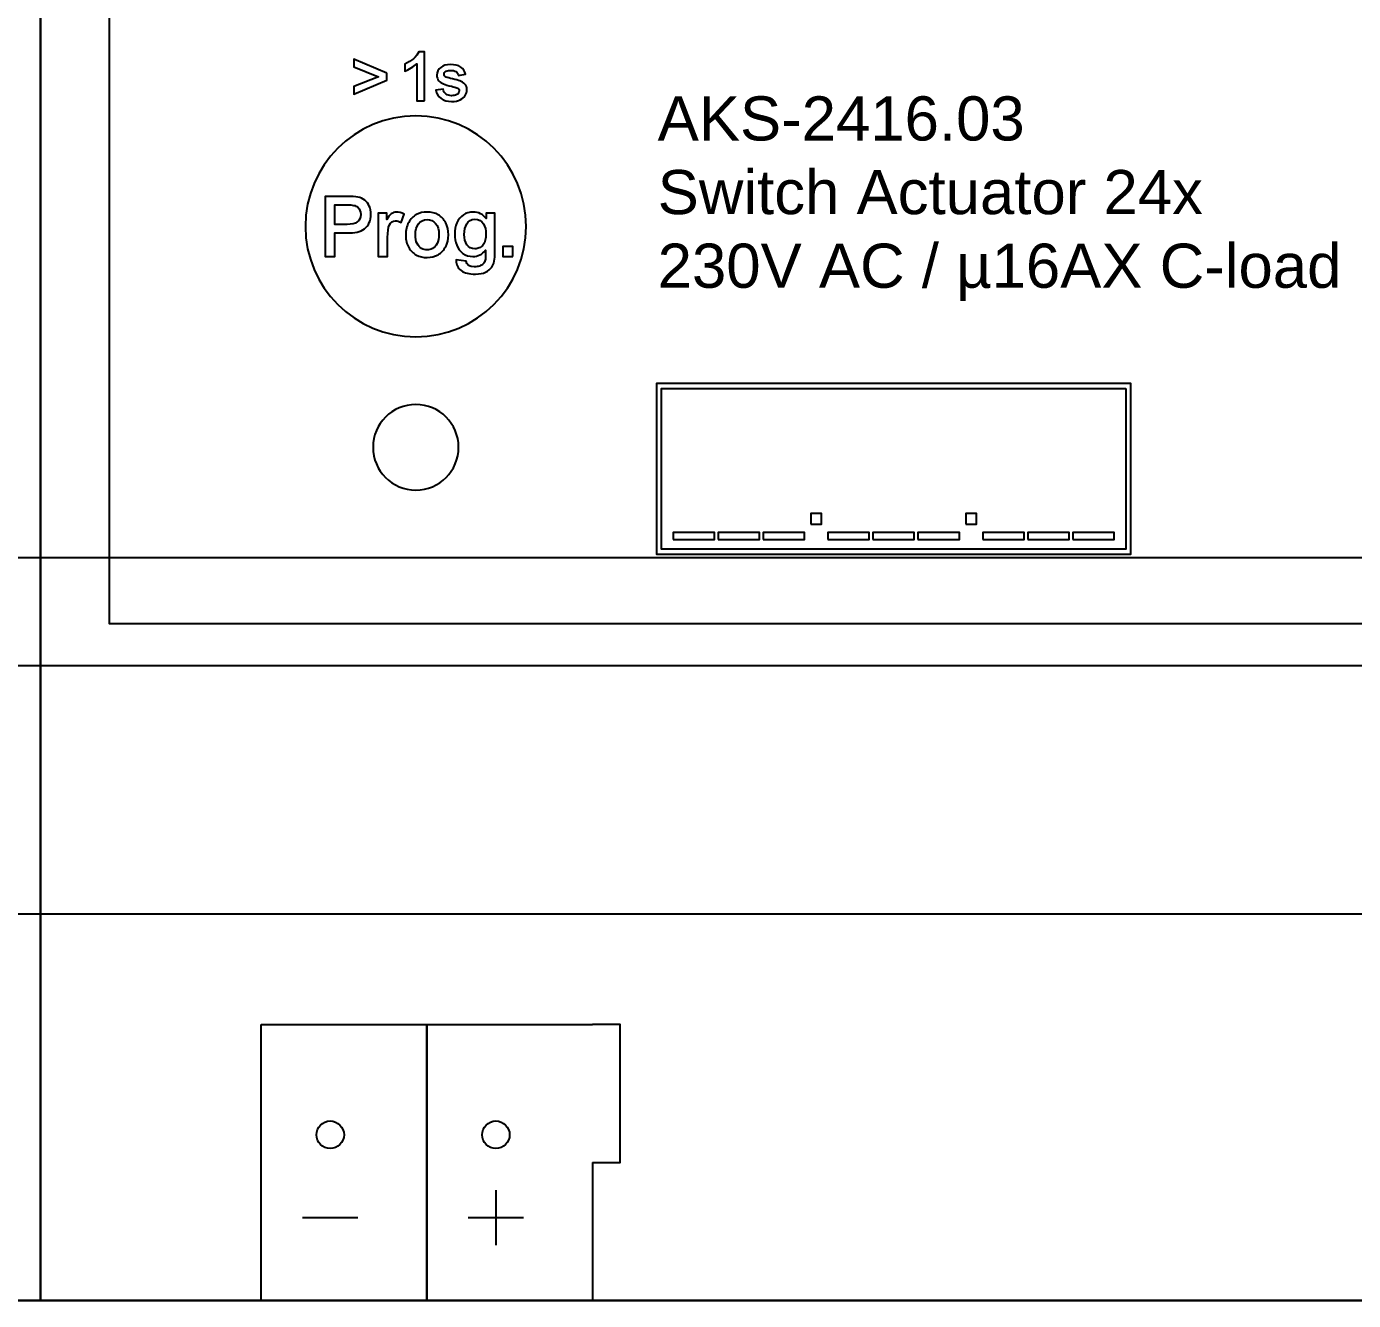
# Model space of a CAD drawing. Header units: millimetres. Extents: x 2151 to 5908, y -441 to 3322.
# Drawn here: x 3633.52 to 3681.58, y 1886.54 to 1932.68 of the extents above; entities that cross this region are included whole.
import ezdxf
from ezdxf.enums import TextEntityAlignment as Align

# ---------------------------------------------------------------- set-up
doc = ezdxf.new("R2010")
doc.units = ezdxf.units.MM
doc.layers.add('2DE_OBJ_Eti-Apparatus', color=7, linetype='Continuous', lineweight=25)
for name, color, linetype in [('Beschriftung', 7, 'Continuous'), ('Gehäuse', 7, 'Continuous'), ('Klemmen', 7, 'Continuous')]:
    doc.layers.add(name, color=color, linetype=linetype)
doc.styles.add('CP_ATTR', font='ARIAL.TTF')
doc.styles.get("Standard").update_dxf_attribs({"font": 'ARIAL.TTF'})

# ---------------------------------------------------------------- blocks, each defined once
blk = doc.blocks.new('2de_eti_9_4352_5ex0yz5')
at = {"linetype": 'Continuous'}
blk.add_line((716, 0), (0, 0), dxfattribs=at)
at = {"linetype": 'ByBlock', "style": 'CP_ATTR', "flags": 9}
for tag, p in [('CURRENT', (0, 5)), ('LINK', (0, 5)), ('CHARACTER', (0, 5)), ('POWER', (0, 5)), ('ORDER-NO', (0, 5)), ('PRODUCT-TYPE', (0, 5)), ('ARTICLE', (0, 5)), ('GROUP', (0, 5)), ('NUMBER', (0, 5)), ('NAME', (0, 5)), ('EL-STATUS', (0, 4.999)), ('FUNCTION', (0, 4.999)), ('ARTICLE-2', (0, 4.999)), ('ARTICLE-1', (0, 4.999)), ('VOLTAGE', (0, 4.999)), ('PRODUCER', (0, 4.999)), ('WEIGHT', (0.001, 5)), ('IP', (0.001, 5)), ('OTHER', (0.001, 5))]:
    blk.add_attdef(tag, text='', height=0.00005, dxfattribs=at).set_placement(p, align=Align.MIDDLE_LEFT)
blk = doc.blocks.new('Gehäuse_12_TE1')
at = {"layer": 'Gehäuse'}
for p, q in [((0, 23), (216, 23)), ((0, 14), (216, 14))]:
    blk.add_line(p, q, dxfattribs=at)
for points in [[(0, 0), (216, 0), (216, 91), (0, 91)], [(2.5, 66.5), (213.5, 66.5), (213.5, 24.5), (2.5, 24.5)], [(0, 14), (72, 14), (72, 0), (0, 0)], [(144, 14), (216, 14), (216, 0), (144, 0)]]:
    blk.add_lwpolyline(points, close=True, dxfattribs=at)
blk = doc.blocks.new('*U99')
at = {"layer": 'Klemmen'}
for p, q in [((8.5, 4), (8.5, 2)), ((1.5, 3), (3.5, 3)), ((7.5, 3), (9.5, 3))]:
    blk.add_line(p, q, dxfattribs=at)
blk.add_lwpolyline([(0, 10), (6, 10), (6, 0), (0, 0)], close=True, dxfattribs=at)
for points in [[(12, 5), (12, 0), (6, 0), (6, 10), (12, 10)], [(12, 5), (12.998, 5), (12.998, 10), (12, 10)]]:
    blk.add_lwpolyline(points, dxfattribs=at)
for centre in [(2.5, 6), (8.5, 6)]:
    blk.add_circle(centre, 0.5, dxfattribs=at)
blk = doc.blocks.new('AKS-2416.03')
at = {"layer": 'Beschriftung'}
for points, knots in [([(13.9113, 43.4529), (13.9113, 43.4529), (13.6372, 43.4529), (13.6372, 43.4529), (13.6372, 43.4529), (13.6372, 43.4529), (13.6372, 44.7864), (13.6372, 44.7864), (13.6372, 44.7864), (13.5812, 44.7337), (13.5137, 44.6843), (13.4347, 44.6382), (13.4347, 44.6382), (13.3557, 44.5921), (13.2783, 44.5551), (13.2026, 44.5271), (13.2026, 44.5271), (13.2026, 44.5271), (13.2026, 44.7814), (13.2026, 44.7814), (13.2026, 44.7814), (13.3178, 44.8308), (13.422, 44.895), (13.515, 44.9741), (13.515, 44.9741), (13.608, 45.0531), (13.6726, 45.1379), (13.7088, 45.2284), (13.7088, 45.2284), (13.7088, 45.2284), (13.9113, 45.2284), (13.9113, 45.2284), (13.9113, 45.2284), (13.9113, 45.2284), (13.9113, 43.4529), (13.9113, 43.4529)], [0, 0, 0, 0, 0.1, 0.1, 0.1, 0.1, 0.2, 0.2, 0.2, 0.2, 0.3, 0.3, 0.3, 0.3, 0.4, 0.4, 0.4, 0.4, 0.5, 0.5, 0.5, 0.5, 0.6, 0.6, 0.6, 0.6, 0.7, 0.7, 0.7, 0.7, 0.8, 0.8, 0.8, 0.8, 1, 1, 1, 1]), ([(12.5457, 44.4456), (12.5457, 44.4456), (12.5457, 44.2011), (12.5457, 44.2011), (12.5457, 44.2011), (12.5457, 44.2011), (11.3555, 43.6924), (11.3555, 43.6924), (11.3555, 43.6924), (11.3555, 43.6924), (11.3555, 43.969), (11.3555, 43.969), (11.3555, 43.969), (11.3555, 43.969), (12.2445, 44.3221), (12.2445, 44.3221), (12.2445, 44.3221), (12.2445, 44.3221), (11.3555, 44.6851), (11.3555, 44.6851), (11.3555, 44.6851), (11.3555, 44.6851), (11.3555, 44.9592), (11.3555, 44.9592), (11.3555, 44.9592), (11.3555, 44.9592), (12.5457, 44.4456), (12.5457, 44.4456)], [0, 0, 0, 0, 0.125, 0.125, 0.125, 0.125, 0.25, 0.25, 0.25, 0.25, 0.375, 0.375, 0.375, 0.375, 0.5, 0.5, 0.5, 0.5, 0.625, 0.625, 0.625, 0.625, 0.75, 0.75, 0.75, 0.75, 1, 1, 1, 1]), ([(14.8473, 44.7617), (15.0119, 44.7617), (15.1403, 44.7316), (15.2325, 44.6715), (15.2325, 44.6715), (15.3247, 44.6115), (15.3815, 44.5246), (15.4029, 44.411), (15.4029, 44.411), (15.4029, 44.411), (15.1411, 44.3666), (15.1411, 44.3666), (15.1411, 44.3666), (15.1296, 44.4308), (15.0996, 44.4777), (15.051, 44.5073), (15.051, 44.5073), (15.0024, 44.537), (14.9428, 44.5518), (14.872, 44.5518), (14.872, 44.5518), (14.8111, 44.5518), (14.7543, 44.5415), (14.7016, 44.5209), (14.7016, 44.5209), (14.6489, 44.5003), (14.6226, 44.4645), (14.6226, 44.4135), (14.6226, 44.4135), (14.6226, 44.3674), (14.6477, 44.3332), (14.6979, 44.311), (14.6979, 44.311), (14.7481, 44.2888), (14.8267, 44.2662), (14.9337, 44.2431), (14.9337, 44.2431), (15.044, 44.2184), (15.1329, 44.1937), (15.2004, 44.169), (15.2004, 44.169), (15.2679, 44.1443), (15.3263, 44.1061), (15.3757, 44.0542), (15.3757, 44.0542), (15.4251, 44.0023), (15.4498, 43.9336), (15.4498, 43.848), (15.4498, 43.848), (15.4498, 43.7756), (15.4305, 43.7072), (15.3918, 43.643), (15.3918, 43.643), (15.3531, 43.5788), (15.2926, 43.5262), (15.2103, 43.485), (15.2103, 43.485), (15.128, 43.4438), (15.0243, 43.4233), (14.8991, 43.4233), (14.8991, 43.4233), (14.7427, 43.4233), (14.6147, 43.4587), (14.5151, 43.5295), (14.5151, 43.5295), (14.4155, 43.6002), (14.3518, 43.6998), (14.3238, 43.8282), (14.3238, 43.8282), (14.3238, 43.8282), (14.5954, 43.8702), (14.5954, 43.8702), (14.5954, 43.8702), (14.6086, 43.7912), (14.6415, 43.7319), (14.6942, 43.6924), (14.6942, 43.6924), (14.7469, 43.6529), (14.8144, 43.6332), (14.8967, 43.6332), (14.8967, 43.6332), (14.9625, 43.6332), (15.0243, 43.6459), (15.0819, 43.6714), (15.0819, 43.6714), (15.1395, 43.697), (15.1683, 43.7426), (15.1683, 43.8085), (15.1683, 43.8085), (15.1683, 43.8529), (15.1523, 43.8842), (15.1201, 43.9023), (15.1201, 43.9023), (15.088, 43.9204), (15.0325, 43.9394), (14.9535, 43.9591), (14.9535, 43.9591), (14.9535, 43.9591), (14.8967, 43.9739), (14.8967, 43.9739), (14.8967, 43.9739), (14.7699, 44.0052), (14.672, 44.034), (14.6028, 44.0604), (14.6028, 44.0604), (14.5337, 44.0867), (14.4765, 44.125), (14.4312, 44.1752), (14.4312, 44.1752), (14.3859, 44.2254), (14.3633, 44.2933), (14.3633, 44.3789), (14.3633, 44.3789), (14.3633, 44.4975), (14.4094, 44.5909), (14.5016, 44.6592), (14.5016, 44.6592), (14.5938, 44.7275), (14.709, 44.7617), (14.8473, 44.7617)], [0, 0, 0, 0, 0.0322581, 0.0322581, 0.0322581, 0.0322581, 0.0645161, 0.0645161, 0.0645161, 0.0645161, 0.0967742, 0.0967742, 0.0967742, 0.0967742, 0.1290323, 0.1290323, 0.1290323, 0.1290323, 0.1612903, 0.1612903, 0.1612903, 0.1612903, 0.1935484, 0.1935484, 0.1935484, 0.1935484, 0.2258065, 0.2258065, 0.2258065, 0.2258065, 0.2580645, 0.2580645, 0.2580645, 0.2580645, 0.2903226, 0.2903226, 0.2903226, 0.2903226, 0.3225806, 0.3225806, 0.3225806, 0.3225807, 0.3548387, 0.3548387, 0.3548387, 0.3548387, 0.3870968, 0.3870968, 0.3870968, 0.3870968, 0.4193548, 0.4193548, 0.4193548, 0.4193548, 0.4516129, 0.4516129, 0.4516129, 0.4516129, 0.483871, 0.483871, 0.483871, 0.483871, 0.516129, 0.516129, 0.516129, 0.516129, 0.5483871, 0.5483871, 0.5483871, 0.5483871, 0.5806452, 0.5806452, 0.5806452, 0.5806452, 0.6129032, 0.6129032, 0.6129032, 0.6129032, 0.6451613, 0.6451613, 0.6451613, 0.6451613, 0.6774194, 0.6774194, 0.6774194, 0.6774194, 0.7096774, 0.7096774, 0.7096774, 0.7096774, 0.7419355, 0.7419355, 0.7419355, 0.7419355, 0.7741935, 0.7741935, 0.7741935, 0.7741936, 0.8064516, 0.8064516, 0.8064516, 0.8064516, 0.8387097, 0.8387097, 0.8387097, 0.8387097, 0.8709677, 0.8709677, 0.8709677, 0.8709678, 0.9032258, 0.9032258, 0.9032258, 0.9032258, 0.9354839, 0.9354839, 0.9354839, 0.9354839, 1, 1, 1, 1]), ([(13.5999, 42.8995), (15.8089, 42.8995), (17.6, 41.1082), (17.6, 38.8996), (17.6, 38.8996), (17.6, 36.6908), (15.8089, 34.8995), (13.5999, 34.8995), (13.5999, 34.8995), (11.3913, 34.8995), (9.6, 36.6908), (9.6, 38.8996), (9.6, 38.8996), (9.6, 41.1082), (11.3913, 42.8995), (13.5999, 42.8995)], [0, 0, 0, 0, 0.2, 0.2, 0.2, 0.2, 0.4, 0.4, 0.4, 0.4, 0.6, 0.6, 0.6, 0.6, 1, 1, 1, 1]), ([(11.7505, 39.8497), (11.8214, 39.7929), (11.8767, 39.7214), (11.9162, 39.6354), (11.9162, 39.6354), (11.9557, 39.5492), (11.9754, 39.4494), (11.9754, 39.3359), (11.9754, 39.3359), (11.9754, 39.1111), (11.8964, 38.9358), (11.7383, 38.8101), (11.7383, 38.8101), (11.6694, 38.7555), (11.5829, 38.7175), (11.4785, 38.6962), (11.4785, 38.6962), (11.3742, 38.6749), (11.2551, 38.6643), (11.1214, 38.6643), (11.1214, 38.6643), (11.1214, 38.6643), (10.6716, 38.6643), (10.6716, 38.6643), (10.6716, 38.6643), (10.6716, 38.6643), (10.6716, 37.8103), (10.6716, 37.8103), (10.6716, 37.8103), (10.6716, 37.8103), (10.313, 37.8103), (10.313, 37.8103), (10.313, 37.8103), (10.313, 37.8103), (10.313, 39.9864), (10.313, 39.9864), (10.313, 39.9864), (10.313, 39.9864), (11.1275, 39.9864), (11.1275, 39.9864), (11.1275, 39.9864), (11.2794, 39.9864), (11.4041, 39.9778), (11.5013, 39.9605), (11.5013, 39.9605), (11.5985, 39.9433), (11.6816, 39.9064), (11.7505, 39.8497)], [0, 0, 0, 0, 0.0769231, 0.0769231, 0.0769231, 0.0769231, 0.1538462, 0.1538462, 0.1538462, 0.1538462, 0.2307692, 0.2307692, 0.2307692, 0.2307692, 0.3076923, 0.3076923, 0.3076923, 0.3076923, 0.3846154, 0.3846154, 0.3846154, 0.3846154, 0.4615385, 0.4615385, 0.4615385, 0.4615385, 0.5384615, 0.5384615, 0.5384615, 0.5384615, 0.6153846, 0.6153846, 0.6153846, 0.6153846, 0.6923077, 0.6923077, 0.6923077, 0.6923077, 0.7692308, 0.7692308, 0.7692308, 0.7692308, 0.8461538, 0.8461538, 0.8461538, 0.8461539, 1, 1, 1, 1]), ([(11.6047, 39.333), (11.6047, 39.4424), (11.5681, 39.5295), (11.4953, 39.5943), (11.4953, 39.5943), (11.4546, 39.6287), (11.4046, 39.6515), (11.3447, 39.6627), (11.3447, 39.6627), (11.285, 39.6739), (11.2135, 39.6794), (11.1305, 39.6794), (11.1305, 39.6794), (11.1305, 39.6794), (10.6716, 39.6794), (10.6716, 39.6794), (10.6716, 39.6794), (10.6716, 39.6794), (10.6716, 38.9713), (10.6716, 38.9713), (10.6716, 38.9713), (10.6716, 38.9713), (11.1093, 38.9713), (11.1093, 38.9713), (11.1093, 38.9713), (11.4395, 38.9713), (11.6047, 39.0919), (11.6047, 39.333)], [0, 0, 0, 0, 0.125, 0.125, 0.125, 0.125, 0.25, 0.25, 0.25, 0.25, 0.375, 0.375, 0.375, 0.375, 0.5, 0.5, 0.5, 0.5, 0.625, 0.625, 0.625, 0.625, 0.75, 0.75, 0.75, 0.75, 1, 1, 1, 1]), ([(12.8933, 39.4211), (12.9905, 39.4211), (13.0848, 39.3938), (13.1759, 39.339), (13.1759, 39.339), (13.1759, 39.339), (13.0665, 39.0381), (13.0665, 39.0381), (13.0665, 39.0381), (12.9977, 39.0807), (12.9287, 39.102), (12.8598, 39.102), (12.8598, 39.102), (12.6714, 39.102), (12.5772, 38.9013), (12.5772, 38.5002), (12.5772, 38.5002), (12.5772, 38.5002), (12.5772, 37.8103), (12.5772, 37.8103), (12.5772, 37.8103), (12.5772, 37.8103), (12.2399, 37.8103), (12.2399, 37.8103), (12.2399, 37.8103), (12.2399, 37.8103), (12.2399, 39.3845), (12.2399, 39.3845), (12.2399, 39.3845), (12.2399, 39.3845), (12.5499, 39.3845), (12.5499, 39.3845), (12.5499, 39.3845), (12.5499, 39.3845), (12.5499, 39.1537), (12.5499, 39.1537), (12.5499, 39.1537), (12.5499, 39.1537), (12.5559, 39.1537), (12.5559, 39.1537), (12.5559, 39.1537), (12.645, 39.3319), (12.7575, 39.4211), (12.8933, 39.4211)], [0, 0, 0, 0, 0.0833333, 0.0833333, 0.0833333, 0.0833333, 0.1666667, 0.1666667, 0.1666667, 0.1666667, 0.25, 0.25, 0.25, 0.25, 0.3333333, 0.3333333, 0.3333333, 0.3333333, 0.4166667, 0.4166667, 0.4166667, 0.4166667, 0.5, 0.5, 0.5, 0.5, 0.5833333, 0.5833333, 0.5833333, 0.5833333, 0.6666667, 0.6666667, 0.6666667, 0.6666667, 0.75, 0.75, 0.75, 0.75, 0.8333333, 0.8333333, 0.8333333, 0.8333333, 1, 1, 1, 1]), ([(14.0118, 39.4211), (14.1637, 39.4211), (14.298, 39.3866), (14.4145, 39.3177), (14.4145, 39.3177), (14.531, 39.2488), (14.6217, 39.1527), (14.6865, 39.029), (14.6865, 39.029), (14.7514, 38.9054), (14.7838, 38.7625), (14.7838, 38.6004), (14.7838, 38.6004), (14.7838, 38.4344), (14.7503, 38.2889), (14.6834, 38.1644), (14.6834, 38.1644), (14.6166, 38.0397), (14.5244, 37.9434), (14.4069, 37.8756), (14.4069, 37.8756), (14.2894, 37.8077), (14.1567, 37.7738), (14.0087, 37.7738), (14.0087, 37.7738), (13.8709, 37.7738), (13.7433, 37.8036), (13.6258, 37.8634), (13.6258, 37.8634), (13.5083, 37.9233), (13.414, 38.0138), (13.3431, 38.1354), (13.3431, 38.1354), (13.2722, 38.257), (13.2368, 38.405), (13.2368, 38.5793), (13.2368, 38.5793), (13.2368, 38.7615), (13.2718, 38.9161), (13.3417, 39.0426), (13.3417, 39.0426), (13.4116, 39.1693), (13.5047, 39.2641), (13.6212, 39.3268), (13.6212, 39.3268), (13.7377, 39.3897), (13.8679, 39.4211), (14.0118, 39.4211)], [0, 0, 0, 0, 0.0769231, 0.0769231, 0.0769231, 0.0769231, 0.1538462, 0.1538462, 0.1538462, 0.1538462, 0.2307692, 0.2307692, 0.2307692, 0.2307692, 0.3076923, 0.3076923, 0.3076923, 0.3076923, 0.3846154, 0.3846154, 0.3846154, 0.3846154, 0.4615385, 0.4615385, 0.4615385, 0.4615385, 0.5384615, 0.5384615, 0.5384615, 0.5384615, 0.6153846, 0.6153846, 0.6153846, 0.6153846, 0.6923077, 0.6923077, 0.6923077, 0.6923077, 0.7692308, 0.7692308, 0.7692308, 0.7692308, 0.8461538, 0.8461538, 0.8461538, 0.8461539, 1, 1, 1, 1]), ([(15.6804, 39.4211), (15.8789, 39.4211), (16.035, 39.3411), (16.1484, 39.181), (16.1484, 39.181), (16.1484, 39.181), (16.1545, 39.181), (16.1545, 39.181), (16.1545, 39.181), (16.1545, 39.181), (16.1545, 39.3845), (16.1545, 39.3845), (16.1545, 39.3845), (16.1545, 39.3845), (16.4676, 39.3845), (16.4676, 39.3845), (16.4676, 39.3845), (16.4676, 39.3845), (16.4676, 37.9743), (16.4676, 37.9743), (16.4676, 37.9743), (16.4676, 37.709), (16.43, 37.5256), (16.3551, 37.4243), (16.3551, 37.4243), (16.3004, 37.3513), (16.2244, 37.291), (16.1271, 37.2435), (16.1271, 37.2435), (16.0299, 37.1959), (15.9073, 37.172), (15.7594, 37.172), (15.7594, 37.172), (15.5305, 37.172), (15.3572, 37.2146), (15.2396, 37.2996), (15.2396, 37.2996), (15.1222, 37.3848), (15.0634, 37.5074), (15.0634, 37.6674), (15.0634, 37.6674), (15.0634, 37.6674), (15.0634, 37.6917), (15.0634, 37.6917), (15.0634, 37.6917), (15.0634, 37.6917), (15.4251, 37.6462), (15.4251, 37.6462), (15.4251, 37.6462), (15.4412, 37.5064), (15.5396, 37.4365), (15.7199, 37.4365), (15.7199, 37.4365), (15.7888, 37.4365), (15.8516, 37.4461), (15.9083, 37.4653), (15.9083, 37.4653), (15.965, 37.4846), (16.0096, 37.5105), (16.0421, 37.5428), (16.0421, 37.5428), (16.0785, 37.5793), (16.1023, 37.6233), (16.1135, 37.675), (16.1135, 37.675), (16.1246, 37.7267), (16.1302, 37.7921), (16.1302, 37.8711), (16.1302, 37.8711), (16.1302, 37.8711), (16.1302, 38.0382), (16.1302, 38.0382), (16.1302, 38.0382), (16.1302, 38.0382), (16.1241, 38.0382), (16.1241, 38.0382), (16.1241, 38.0382), (16.0086, 37.8862), (15.8566, 37.8103), (15.6682, 37.8103), (15.6682, 37.8103), (15.5264, 37.8103), (15.4058, 37.8483), (15.3066, 37.9242), (15.3066, 37.9242), (15.2073, 38.0002), (15.1328, 38.099), (15.0832, 38.2206), (15.0832, 38.2206), (15.0335, 38.3421), (15.0087, 38.4708), (15.0087, 38.6066), (15.0087, 38.6066), (15.0087, 38.7687), (15.0361, 38.9109), (15.0907, 39.0335), (15.0907, 39.0335), (15.1455, 39.1561), (15.2235, 39.2514), (15.3248, 39.3193), (15.3248, 39.3193), (15.4261, 39.3871), (15.5446, 39.4211), (15.6804, 39.4211)], [0, 0, 0, 0, 0.037037, 0.037037, 0.037037, 0.037037, 0.0740741, 0.0740741, 0.0740741, 0.0740741, 0.1111111, 0.1111111, 0.1111111, 0.1111111, 0.1481481, 0.1481481, 0.1481481, 0.1481482, 0.1851852, 0.1851852, 0.1851852, 0.1851852, 0.2222222, 0.2222222, 0.2222222, 0.2222222, 0.2592593, 0.2592593, 0.2592593, 0.2592593, 0.2962963, 0.2962963, 0.2962963, 0.2962963, 0.3333333, 0.3333333, 0.3333333, 0.3333333, 0.3703704, 0.3703704, 0.3703704, 0.3703704, 0.4074074, 0.4074074, 0.4074074, 0.4074074, 0.4444444, 0.4444444, 0.4444444, 0.4444445, 0.4814815, 0.4814815, 0.4814815, 0.4814815, 0.5185185, 0.5185185, 0.5185185, 0.5185185, 0.5555556, 0.5555556, 0.5555556, 0.5555556, 0.5925926, 0.5925926, 0.5925926, 0.5925926, 0.6296296, 0.6296296, 0.6296296, 0.6296296, 0.6666667, 0.6666667, 0.6666667, 0.6666667, 0.7037037, 0.7037037, 0.7037037, 0.7037037, 0.7407407, 0.7407407, 0.7407407, 0.7407408, 0.7777778, 0.7777778, 0.7777778, 0.7777778, 0.8148148, 0.8148148, 0.8148148, 0.8148148, 0.8518519, 0.8518519, 0.8518519, 0.8518519, 0.8888889, 0.8888889, 0.8888889, 0.8888889, 0.9259259, 0.9259259, 0.9259259, 0.9259259, 1, 1, 1, 1]), ([(13.5833, 38.5975), (13.5833, 38.4677), (13.6046, 38.3619), (13.647, 38.2798), (13.647, 38.2798), (13.6896, 38.1977), (13.7433, 38.139), (13.8081, 38.1036), (13.8081, 38.1036), (13.873, 38.0681), (13.9408, 38.0504), (14.0118, 38.0504), (14.0118, 38.0504), (14.0786, 38.0504), (14.144, 38.0671), (14.2078, 38.1005), (14.2078, 38.1005), (14.2716, 38.134), (14.3258, 38.1922), (14.3705, 38.2753), (14.3705, 38.2753), (14.415, 38.3583), (14.4373, 38.4687), (14.4373, 38.6066), (14.4373, 38.6066), (14.4373, 38.7788), (14.3968, 38.9114), (14.3157, 39.0047), (14.3157, 39.0047), (14.2347, 39.0979), (14.1323, 39.1445), (14.0087, 39.1445), (14.0087, 39.1445), (13.875, 39.1445), (13.7707, 39.0943), (13.6956, 38.994), (13.6956, 38.994), (13.6207, 38.8937), (13.5833, 38.7615), (13.5833, 38.5975)], [0, 0, 0, 0, 0.0909091, 0.0909091, 0.0909091, 0.0909091, 0.1818182, 0.1818182, 0.1818182, 0.1818182, 0.2727273, 0.2727273, 0.2727273, 0.2727273, 0.3636364, 0.3636364, 0.3636364, 0.3636364, 0.4545455, 0.4545455, 0.4545455, 0.4545455, 0.5454545, 0.5454545, 0.5454545, 0.5454546, 0.6363636, 0.6363636, 0.6363636, 0.6363636, 0.7272727, 0.7272727, 0.7272727, 0.7272727, 0.8181818, 0.8181818, 0.8181818, 0.8181818, 1, 1, 1, 1]), ([(15.3552, 38.6066), (15.3552, 38.4567), (15.3876, 38.3325), (15.4524, 38.2343), (15.4524, 38.2343), (15.5173, 38.1359), (15.6135, 38.0868), (15.7412, 38.0868), (15.7412, 38.0868), (15.7938, 38.0868), (15.847, 38.0985), (15.9007, 38.1218), (15.9007, 38.1218), (15.9545, 38.145), (16.0015, 38.1821), (16.0421, 38.2327), (16.0421, 38.2327), (16.0745, 38.2712), (16.0993, 38.3265), (16.1166, 38.3983), (16.1166, 38.3983), (16.1338, 38.4703), (16.1424, 38.5489), (16.1424, 38.6339), (16.1424, 38.6339), (16.1424, 38.7636), (16.112, 38.8831), (16.0512, 38.9925), (16.0512, 38.9925), (15.9904, 39.102), (15.886, 39.1566), (15.7381, 39.1566), (15.7381, 39.1566), (15.6085, 39.1566), (15.5122, 39.1034), (15.4494, 38.9971), (15.4494, 38.9971), (15.3866, 38.8908), (15.3552, 38.7605), (15.3552, 38.6066)], [0, 0, 0, 0, 0.0909091, 0.0909091, 0.0909091, 0.0909091, 0.1818182, 0.1818182, 0.1818182, 0.1818182, 0.2727273, 0.2727273, 0.2727273, 0.2727273, 0.3636364, 0.3636364, 0.3636364, 0.3636364, 0.4545455, 0.4545455, 0.4545455, 0.4545455, 0.5454545, 0.5454545, 0.5454545, 0.5454546, 0.6363636, 0.6363636, 0.6363636, 0.6363636, 0.7272727, 0.7272727, 0.7272727, 0.7272727, 0.8181818, 0.8181818, 0.8181818, 0.8181818, 1, 1, 1, 1]), ([(17.115, 37.8103), (17.115, 37.8103), (16.7563, 37.8103), (16.7563, 37.8103), (16.7563, 37.8103), (16.7563, 37.8103), (16.7563, 38.1689), (16.7563, 38.1689), (16.7563, 38.1689), (16.7563, 38.1689), (17.115, 38.1689), (17.115, 38.1689), (17.115, 38.1689), (17.115, 38.1689), (17.115, 37.8103), (17.115, 37.8103)], [0, 0, 0, 0, 0.2, 0.2, 0.2, 0.2, 0.4, 0.4, 0.4, 0.4, 0.6, 0.6, 0.6, 0.6, 1, 1, 1, 1]), ([(22.4083, 33.2051), (22.4083, 33.2051), (39.4965, 33.2051), (39.4965, 33.2051), (39.4965, 33.2051), (39.4965, 33.2051), (39.4965, 27.0287), (39.4965, 27.0287), (39.4965, 27.0287), (39.4965, 27.0287), (22.3201, 27.0287), (22.3201, 27.0287), (22.3201, 27.0287), (22.3201, 27.0287), (22.3201, 33.2051), (22.3201, 33.2051), (22.3201, 33.2051), (22.3201, 33.2051), (22.4083, 33.2051), (22.4083, 33.2051)], [0, 0, 0, 0, 0.1666667, 0.1666667, 0.1666667, 0.1666667, 0.3333333, 0.3333333, 0.3333333, 0.3333333, 0.5, 0.5, 0.5, 0.5, 0.6666667, 0.6666667, 0.6666667, 0.6666667, 1, 1, 1, 1]), ([(39.3201, 33.0287), (39.3201, 33.0287), (22.4965, 33.0287), (22.4965, 33.0287), (22.4965, 33.0287), (22.4965, 33.0287), (22.4965, 27.2051), (22.4965, 27.2051), (22.4965, 27.2051), (22.4965, 27.2051), (39.3201, 27.2051), (39.3201, 27.2051), (39.3201, 27.2051), (39.3201, 27.2051), (39.3201, 33.0287), (39.3201, 33.0287)], [0, 0, 0, 0, 0.2, 0.2, 0.2, 0.2, 0.4, 0.4, 0.4, 0.4, 0.6, 0.6, 0.6, 0.6, 1, 1, 1, 1]), ([(13.6, 32.4505), (14.4558, 32.4505), (15.15, 31.7564), (15.15, 30.9005), (15.15, 30.9005), (15.15, 30.0446), (14.4558, 29.3505), (13.6, 29.3505), (13.6, 29.3505), (12.7442, 29.3505), (12.05, 30.0446), (12.05, 30.9005), (12.05, 30.9005), (12.05, 31.7564), (12.7442, 32.4505), (13.6, 32.4505)], [0, 0, 0, 0, 0.2, 0.2, 0.2, 0.2, 0.4, 0.4, 0.4, 0.4, 0.6, 0.6, 0.6, 0.6, 1, 1, 1, 1]), ([(27.9112, 28.1169), (27.9112, 28.1169), (27.9112, 28.504), (27.9112, 28.504), (27.9112, 28.504), (27.9112, 28.504), (28.2983, 28.504), (28.2983, 28.504), (28.2983, 28.504), (28.2983, 28.504), (28.2983, 28.1169), (28.2983, 28.1169), (28.2983, 28.1169), (28.2983, 28.1169), (27.9112, 28.1169), (27.9112, 28.1169)], [0, 0, 0, 0, 0.2, 0.2, 0.2, 0.2, 0.4, 0.4, 0.4, 0.4, 0.6, 0.6, 0.6, 0.6, 1, 1, 1, 1]), ([(33.5184, 28.1169), (33.5184, 28.1169), (33.5184, 28.504), (33.5184, 28.504), (33.5184, 28.504), (33.5184, 28.504), (33.9055, 28.504), (33.9055, 28.504), (33.9055, 28.504), (33.9055, 28.504), (33.9055, 28.1169), (33.9055, 28.1169), (33.9055, 28.1169), (33.9055, 28.1169), (33.5184, 28.1169), (33.5184, 28.1169)], [0, 0, 0, 0, 0.2, 0.2, 0.2, 0.2, 0.4, 0.4, 0.4, 0.4, 0.6, 0.6, 0.6, 0.6, 1, 1, 1, 1]), ([(22.9202, 27.5586), (22.9202, 27.5586), (22.9202, 27.8098), (22.9202, 27.8098), (22.9202, 27.8098), (22.9202, 27.8098), (24.4202, 27.8098), (24.4202, 27.8098), (24.4202, 27.8098), (24.4202, 27.8098), (24.4202, 27.5586), (24.4202, 27.5586), (24.4202, 27.5586), (24.4202, 27.5586), (22.9202, 27.5586), (22.9202, 27.5586)], [0, 0, 0, 0, 0.2, 0.2, 0.2, 0.2, 0.4, 0.4, 0.4, 0.4, 0.6, 0.6, 0.6, 0.6, 1, 1, 1, 1]), ([(24.5511, 27.5586), (24.5511, 27.5586), (24.5511, 27.8098), (24.5511, 27.8098), (24.5511, 27.8098), (24.5511, 27.8098), (26.0511, 27.8098), (26.0511, 27.8098), (26.0511, 27.8098), (26.0511, 27.8098), (26.0511, 27.5586), (26.0511, 27.5586), (26.0511, 27.5586), (26.0511, 27.5586), (24.5511, 27.5586), (24.5511, 27.5586)], [0, 0, 0, 0, 0.2, 0.2, 0.2, 0.2, 0.4, 0.4, 0.4, 0.4, 0.6, 0.6, 0.6, 0.6, 1, 1, 1, 1]), ([(26.182, 27.5586), (26.182, 27.5586), (26.182, 27.8098), (26.182, 27.8098), (26.182, 27.8098), (26.182, 27.8098), (27.682, 27.8098), (27.682, 27.8098), (27.682, 27.8098), (27.682, 27.8098), (27.682, 27.5586), (27.682, 27.5586), (27.682, 27.5586), (27.682, 27.5586), (26.182, 27.5586), (26.182, 27.5586)], [0, 0, 0, 0, 0.2, 0.2, 0.2, 0.2, 0.4, 0.4, 0.4, 0.4, 0.6, 0.6, 0.6, 0.6, 1, 1, 1, 1]), ([(28.5274, 27.5586), (28.5274, 27.5586), (28.5274, 27.8098), (28.5274, 27.8098), (28.5274, 27.8098), (28.5274, 27.8098), (30.0274, 27.8098), (30.0274, 27.8098), (30.0274, 27.8098), (30.0274, 27.8098), (30.0274, 27.5586), (30.0274, 27.5586), (30.0274, 27.5586), (30.0274, 27.5586), (28.5274, 27.5586), (28.5274, 27.5586)], [0, 0, 0, 0, 0.2, 0.2, 0.2, 0.2, 0.4, 0.4, 0.4, 0.4, 0.6, 0.6, 0.6, 0.6, 1, 1, 1, 1]), ([(30.1583, 27.5586), (30.1583, 27.5586), (30.1583, 27.8098), (30.1583, 27.8098), (30.1583, 27.8098), (30.1583, 27.8098), (31.6583, 27.8098), (31.6583, 27.8098), (31.6583, 27.8098), (31.6583, 27.8098), (31.6583, 27.5586), (31.6583, 27.5586), (31.6583, 27.5586), (31.6583, 27.5586), (30.1583, 27.5586), (30.1583, 27.5586)], [0, 0, 0, 0, 0.2, 0.2, 0.2, 0.2, 0.4, 0.4, 0.4, 0.4, 0.6, 0.6, 0.6, 0.6, 1, 1, 1, 1]), ([(31.7892, 27.5586), (31.7892, 27.5586), (31.7892, 27.8098), (31.7892, 27.8098), (31.7892, 27.8098), (31.7892, 27.8098), (33.2892, 27.8098), (33.2892, 27.8098), (33.2892, 27.8098), (33.2892, 27.8098), (33.2892, 27.5586), (33.2892, 27.5586), (33.2892, 27.5586), (33.2892, 27.5586), (31.7892, 27.5586), (31.7892, 27.5586)], [0, 0, 0, 0, 0.2, 0.2, 0.2, 0.2, 0.4, 0.4, 0.4, 0.4, 0.6, 0.6, 0.6, 0.6, 1, 1, 1, 1]), ([(34.1346, 27.5586), (34.1346, 27.5586), (34.1346, 27.8098), (34.1346, 27.8098), (34.1346, 27.8098), (34.1346, 27.8098), (35.6346, 27.8098), (35.6346, 27.8098), (35.6346, 27.8098), (35.6346, 27.8098), (35.6346, 27.5586), (35.6346, 27.5586), (35.6346, 27.5586), (35.6346, 27.5586), (34.1346, 27.5586), (34.1346, 27.5586)], [0, 0, 0, 0, 0.2, 0.2, 0.2, 0.2, 0.4, 0.4, 0.4, 0.4, 0.6, 0.6, 0.6, 0.6, 1, 1, 1, 1]), ([(35.7655, 27.5586), (35.7655, 27.5586), (35.7655, 27.8098), (35.7655, 27.8098), (35.7655, 27.8098), (35.7655, 27.8098), (37.2655, 27.8098), (37.2655, 27.8098), (37.2655, 27.8098), (37.2655, 27.8098), (37.2655, 27.5586), (37.2655, 27.5586), (37.2655, 27.5586), (37.2655, 27.5586), (35.7655, 27.5586), (35.7655, 27.5586)], [0, 0, 0, 0, 0.2, 0.2, 0.2, 0.2, 0.4, 0.4, 0.4, 0.4, 0.6, 0.6, 0.6, 0.6, 1, 1, 1, 1]), ([(37.3964, 27.5586), (37.3964, 27.5586), (37.3964, 27.8098), (37.3964, 27.8098), (37.3964, 27.8098), (37.3964, 27.8098), (38.8964, 27.8098), (38.8964, 27.8098), (38.8964, 27.8098), (38.8964, 27.8098), (38.8964, 27.5586), (38.8964, 27.5586), (38.8964, 27.5586), (38.8964, 27.5586), (37.3964, 27.5586), (37.3964, 27.5586)], [0, 0, 0, 0, 0.2, 0.2, 0.2, 0.2, 0.4, 0.4, 0.4, 0.4, 0.6, 0.6, 0.6, 0.6, 1, 1, 1, 1])]:
    blk.add_open_spline(points, degree=3, knots=knots, dxfattribs=at)
at = {"layer": 'Gehäuse'}
for name, p in [('Gehäuse_12_TE1', (0, 0)), ('*U99', (8, 0))]:
    blk.add_blockref(name, p, dxfattribs=at)
at = {"layer": 'Beschriftung', "insert": (22.3616, 43.6104), "char_height": 1.6, "attachment_point": 1}
blk.add_mtext_dynamic_manual_height_columns('AKS-2416.03\\PSwitch Actuator 24x\\P230V AC / µ16AX C-load', width=34.631553, gutter_width=25.4, heights=[0], dxfattribs=at)
blk = doc.blocks.new('MDT_CAD_AKS-241603')
blk.add_blockref('AKS-2416.03', (10, 10))

msp = doc.modelspace()

# ---------------------------------------------------------------- block references
for p in [(3408.016, 1876.54), (3624.016, 1876.54)]:
    msp.add_blockref('MDT_CAD_AKS-241603', p)
at = {"layer": '2DE_OBJ_Eti-Apparatus'}
msp.add_blockref('2de_eti_9_4352_5ex0yz5', (3168.016, 1913.431), dxfattribs=at)

doc.saveas('drawing.dxf')
